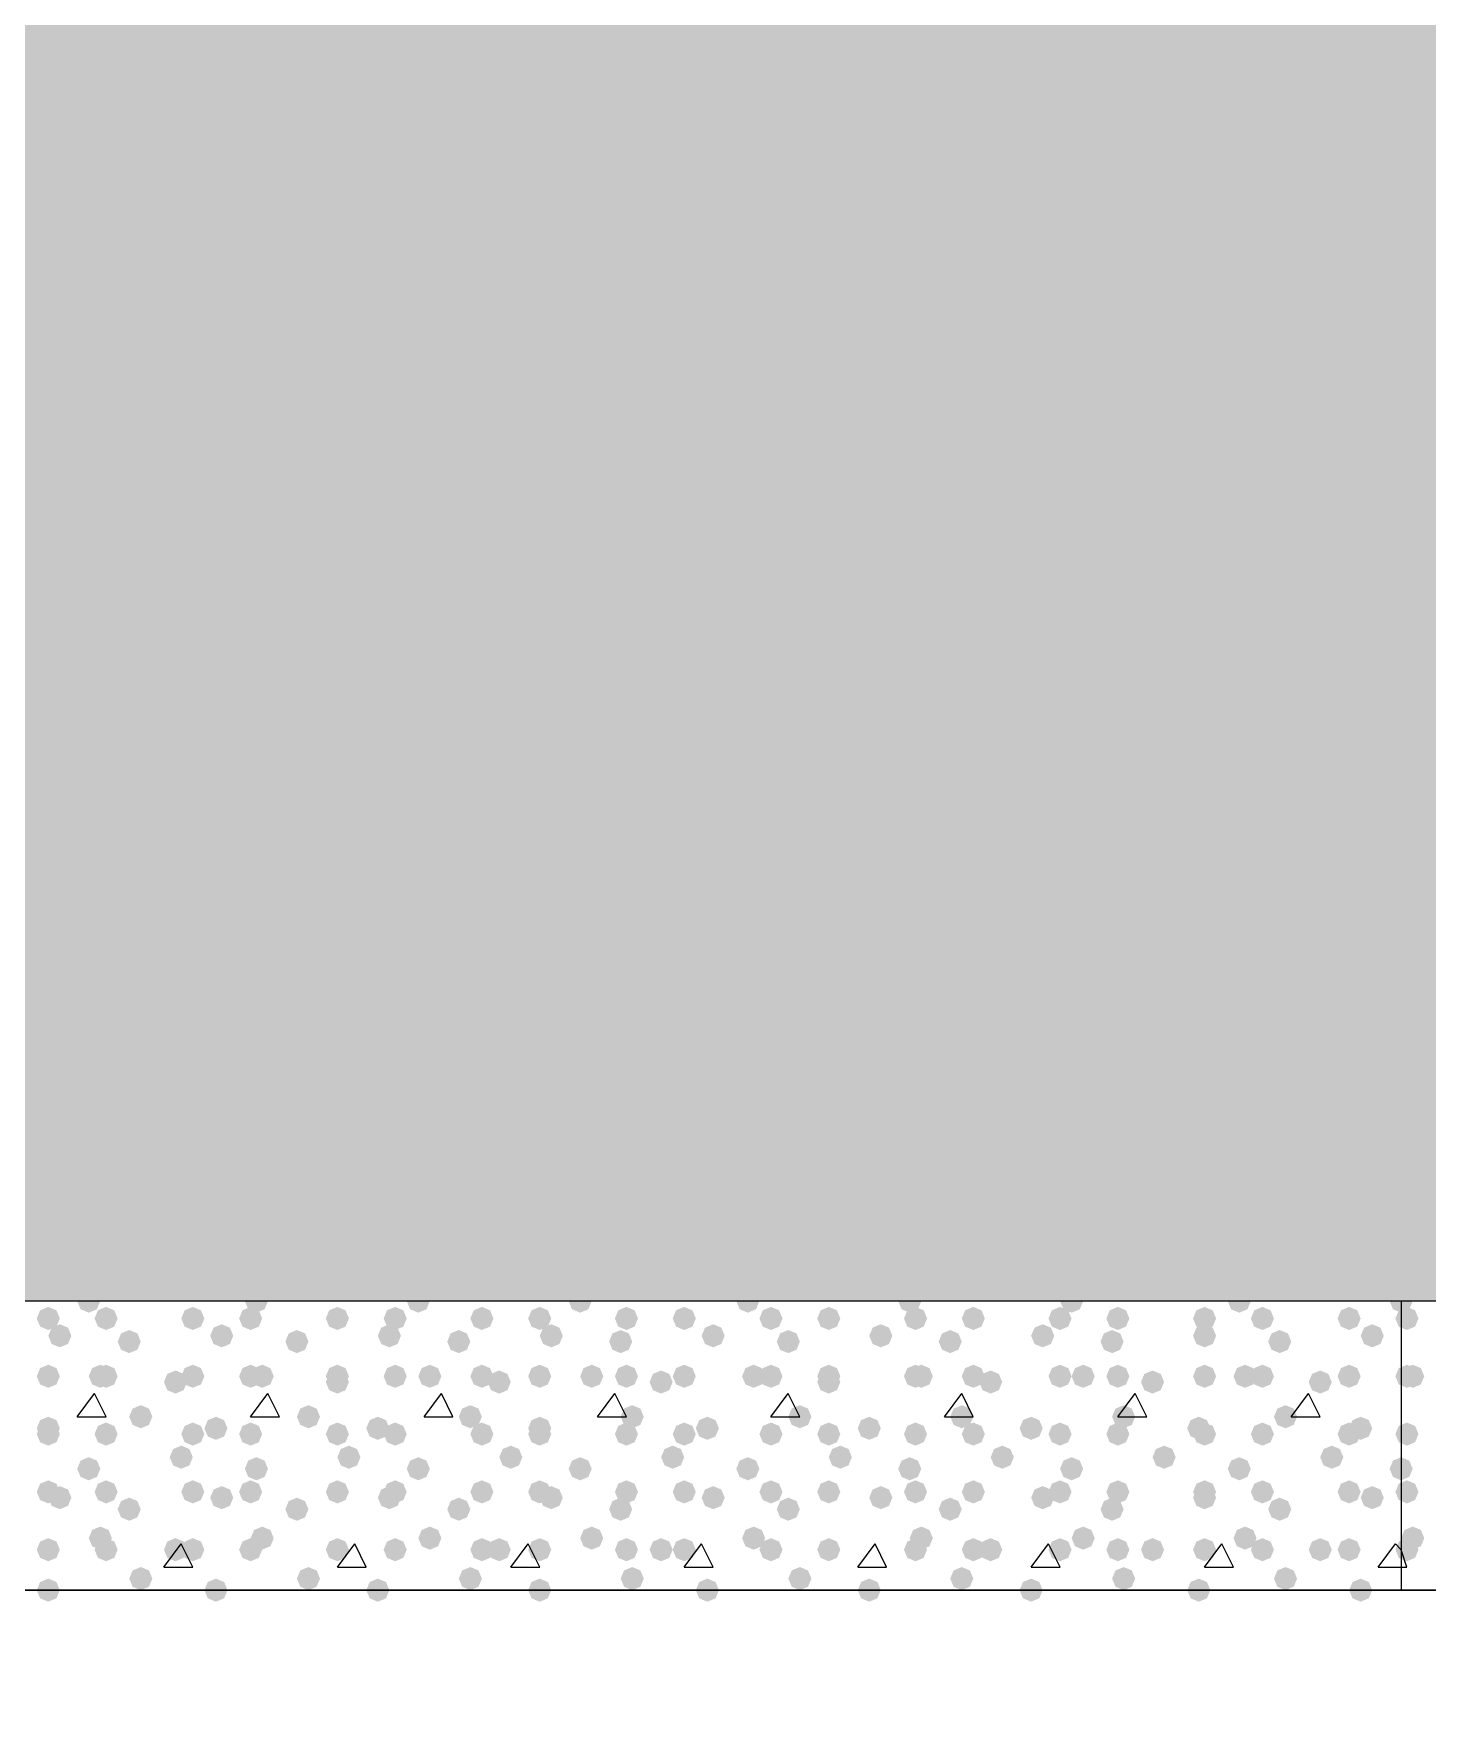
# Model space of a CAD drawing. Header units: millimetres. Extents: x 0 to 420, y 0 to 297.
# Drawn here: x 269.56 to 279.76, y 182.44 to 194.83 of the extents above; entities that cross this region are included whole.
import ezdxf

# ---------------------------------------------------------------- set-up
doc = ezdxf.new("R2010")
doc.units = ezdxf.units.MM
doc.layers.get('0').update_dxf_attribs({"linetype": 'CONTINUOUS'})

msp = doc.modelspace()

# ---------------------------------------------------------------- hatches: boundary and pattern name
at = {"true_color": 0x000008}
h = msp.add_hatch(color=0, dxfattribs=at)
h.paths.add_polyline_path([(379.518333, 204.639333), (218.101333, 204.639333), (379.518333, 185.547)], flags=0)
h.paths.add_polyline_path([(218.101333, 204.639333), (379.518333, 185.547), (218.101333, 185.547)], flags=0)
for points in [[(270.044333, 185.547), (270.019463, 185.487204), (269.959667, 185.462333), (269.899871, 185.487204), (269.875, 185.547), (269.899871, 185.606796), (269.959667, 185.631667), (270.019462, 185.606796)], [(271.272, 185.547), (271.247129, 185.487204), (271.187333, 185.462333), (271.127538, 185.487204), (271.102667, 185.547), (271.127537, 185.606796), (271.187333, 185.631667), (271.247129, 185.606796)], [(272.457333, 185.547), (272.432462, 185.487204), (272.372667, 185.462333), (272.312871, 185.487204), (272.288, 185.547), (272.312871, 185.606796), (272.372667, 185.631667), (272.432462, 185.606796)], [(273.642667, 185.547), (273.617796, 185.487204), (273.558, 185.462333), (273.498204, 185.487204), (273.473333, 185.547), (273.498204, 185.606796), (273.558, 185.631667), (273.617796, 185.606796)], [(274.870333, 185.547), (274.845462, 185.487204), (274.785667, 185.462333), (274.725871, 185.487204), (274.701, 185.547), (274.725871, 185.606796), (274.785667, 185.631667), (274.845462, 185.606796)], [(276.055667, 185.547), (276.030796, 185.487204), (275.971, 185.462333), (275.911204, 185.487204), (275.886333, 185.547), (275.911204, 185.606796), (275.971, 185.631667), (276.030796, 185.606796)], [(277.241, 185.547), (277.216129, 185.487204), (277.156333, 185.462333), (277.096537, 185.487204), (277.071667, 185.547), (277.096537, 185.606796), (277.156333, 185.631667), (277.216129, 185.606796)], [(278.468667, 185.547), (278.443796, 185.487204), (278.384, 185.462333), (278.324204, 185.487204), (278.299333, 185.547), (278.324204, 185.606796), (278.384, 185.631667), (278.443796, 185.606796)], [(269.748, 185.42), (269.723129, 185.360204), (269.663333, 185.335333), (269.603538, 185.360204), (269.578667, 185.42), (269.603537, 185.479796), (269.663333, 185.504667), (269.723129, 185.479796)], [(270.171333, 185.42), (270.146462, 185.360204), (270.086667, 185.335333), (270.026871, 185.360204), (270.002, 185.42), (270.026871, 185.479796), (270.086667, 185.504667), (270.146462, 185.479796)], [(270.806333, 185.42), (270.781462, 185.360204), (270.721667, 185.335333), (270.661871, 185.360204), (270.637, 185.42), (270.661871, 185.479796), (270.721667, 185.504667), (270.781462, 185.479796)], [(271.229667, 185.42), (271.204796, 185.360204), (271.145, 185.335333), (271.085204, 185.360204), (271.060333, 185.42), (271.085204, 185.479796), (271.145, 185.504667), (271.204796, 185.479796)], [(271.864667, 185.42), (271.839796, 185.360204), (271.78, 185.335333), (271.720204, 185.360204), (271.695333, 185.42), (271.720204, 185.479796), (271.78, 185.504667), (271.839796, 185.479796)], [(272.288, 185.42), (272.263129, 185.360204), (272.203333, 185.335333), (272.143537, 185.360204), (272.118667, 185.42), (272.143537, 185.479796), (272.203333, 185.504667), (272.263129, 185.479796)], [(272.923, 185.42), (272.898129, 185.360204), (272.838333, 185.335333), (272.778537, 185.360204), (272.753667, 185.42), (272.778537, 185.479796), (272.838333, 185.504667), (272.898129, 185.479796)], [(273.346333, 185.42), (273.321462, 185.360204), (273.261667, 185.335333), (273.201871, 185.360204), (273.177, 185.42), (273.201871, 185.479796), (273.261667, 185.504667), (273.321462, 185.479796)], [(273.981333, 185.42), (273.956462, 185.360204), (273.896667, 185.335333), (273.836871, 185.360204), (273.812, 185.42), (273.836871, 185.479796), (273.896667, 185.504667), (273.956462, 185.479796)], [(274.404667, 185.42), (274.379796, 185.360204), (274.32, 185.335333), (274.260204, 185.360204), (274.235333, 185.42), (274.260204, 185.479796), (274.32, 185.504667), (274.379796, 185.479796)], [(275.039667, 185.42), (275.014796, 185.360204), (274.955, 185.335333), (274.895204, 185.360204), (274.870333, 185.42), (274.895204, 185.479796), (274.955, 185.504667), (275.014796, 185.479796)], [(275.463, 185.42), (275.438129, 185.360204), (275.378333, 185.335333), (275.318537, 185.360204), (275.293667, 185.42), (275.318537, 185.479796), (275.378333, 185.504667), (275.438129, 185.479796)], [(276.098, 185.42), (276.073129, 185.360204), (276.013333, 185.335333), (275.953538, 185.360204), (275.928667, 185.42), (275.953537, 185.479796), (276.013333, 185.504667), (276.073129, 185.479796)], [(276.521333, 185.42), (276.496463, 185.360204), (276.436667, 185.335333), (276.376871, 185.360204), (276.352, 185.42), (276.376871, 185.479796), (276.436667, 185.504667), (276.496462, 185.479796)], [(277.156333, 185.42), (277.131463, 185.360204), (277.071667, 185.335333), (277.011871, 185.360204), (276.987, 185.42), (277.011871, 185.479796), (277.071667, 185.504667), (277.131462, 185.479796)], [(277.579667, 185.42), (277.554796, 185.360204), (277.495, 185.335333), (277.435204, 185.360204), (277.410333, 185.42), (277.435204, 185.479796), (277.495, 185.504667), (277.554796, 185.479796)], [(278.214667, 185.42), (278.189796, 185.360204), (278.13, 185.335333), (278.070204, 185.360204), (278.045333, 185.42), (278.070204, 185.479796), (278.13, 185.504667), (278.189796, 185.479796)], [(278.638, 185.42), (278.613129, 185.360204), (278.553333, 185.335333), (278.493538, 185.360204), (278.468667, 185.42), (278.493537, 185.479796), (278.553333, 185.504667), (278.613129, 185.479796)], [(279.273, 185.42), (279.248129, 185.360204), (279.188333, 185.335333), (279.128537, 185.360204), (279.103667, 185.42), (279.128537, 185.479796), (279.188333, 185.504667), (279.248129, 185.479796)], [(269.832667, 185.293), (269.807796, 185.233204), (269.748, 185.208333), (269.688204, 185.233204), (269.663333, 185.293), (269.688204, 185.352796), (269.748, 185.377667), (269.807796, 185.352796)], [(270.340667, 185.250667), (270.315796, 185.190871), (270.256, 185.166), (270.196204, 185.190871), (270.171333, 185.250667), (270.196204, 185.310462), (270.256, 185.335333), (270.315796, 185.310463)], [(271.018, 185.293), (270.993129, 185.233204), (270.933333, 185.208333), (270.873538, 185.233204), (270.848667, 185.293), (270.873537, 185.352796), (270.933333, 185.377667), (270.993129, 185.352796)], [(271.568333, 185.250667), (271.543463, 185.190871), (271.483667, 185.166), (271.423871, 185.190871), (271.399, 185.250667), (271.423871, 185.310462), (271.483667, 185.335333), (271.543462, 185.310463)], [(272.245667, 185.293), (272.220796, 185.233204), (272.161, 185.208333), (272.101204, 185.233204), (272.076333, 185.293), (272.101204, 185.352796), (272.161, 185.377667), (272.220796, 185.352796)], [(272.753667, 185.250667), (272.728796, 185.190871), (272.669, 185.166), (272.609204, 185.190871), (272.584333, 185.250667), (272.609204, 185.310462), (272.669, 185.335333), (272.728796, 185.310463)], [(273.431, 185.293), (273.406129, 185.233204), (273.346333, 185.208333), (273.286538, 185.233204), (273.261667, 185.293), (273.286537, 185.352796), (273.346333, 185.377667), (273.406129, 185.352796)], [(273.939, 185.250667), (273.914129, 185.190871), (273.854333, 185.166), (273.794538, 185.190871), (273.769667, 185.250667), (273.794537, 185.310462), (273.854333, 185.335333), (273.914129, 185.310463)], [(274.616333, 185.293), (274.591462, 185.233204), (274.531667, 185.208333), (274.471871, 185.233204), (274.447, 185.293), (274.471871, 185.352796), (274.531667, 185.377667), (274.591462, 185.352796)], [(275.166667, 185.250667), (275.141796, 185.190871), (275.082, 185.166), (275.022204, 185.190871), (274.997333, 185.250667), (275.022204, 185.310462), (275.082, 185.335333), (275.141796, 185.310463)], [(275.844, 185.293), (275.819129, 185.233204), (275.759333, 185.208333), (275.699538, 185.233204), (275.674667, 185.293), (275.699537, 185.352796), (275.759333, 185.377667), (275.819129, 185.352796)], [(276.352, 185.250667), (276.327129, 185.190871), (276.267333, 185.166), (276.207538, 185.190871), (276.182667, 185.250667), (276.207537, 185.310462), (276.267333, 185.335333), (276.327129, 185.310463)], [(277.029333, 185.293), (277.004462, 185.233204), (276.944667, 185.208333), (276.884871, 185.233204), (276.86, 185.293), (276.884871, 185.352796), (276.944667, 185.377667), (277.004462, 185.352796)], [(277.537333, 185.250667), (277.512462, 185.190871), (277.452667, 185.166), (277.392871, 185.190871), (277.368, 185.250667), (277.392871, 185.310462), (277.452667, 185.335333), (277.512462, 185.310463)], [(278.214667, 185.293), (278.189796, 185.233204), (278.13, 185.208333), (278.070204, 185.233204), (278.045333, 185.293), (278.070204, 185.352796), (278.13, 185.377667), (278.189796, 185.352796)], [(278.765, 185.250667), (278.740129, 185.190871), (278.680333, 185.166), (278.620538, 185.190871), (278.595667, 185.250667), (278.620537, 185.310462), (278.680333, 185.335333), (278.740129, 185.310463)], [(279.442333, 185.293), (279.417462, 185.233204), (279.357667, 185.208333), (279.297871, 185.233204), (279.273, 185.293), (279.297871, 185.352796), (279.357667, 185.377667), (279.417462, 185.352796)], [(269.748, 184.996667), (269.723129, 184.936871), (269.663333, 184.912), (269.603538, 184.936871), (269.578667, 184.996667), (269.603537, 185.056462), (269.663333, 185.081333), (269.723129, 185.056463)], [(270.129, 184.996667), (270.104129, 184.936871), (270.044333, 184.912), (269.984537, 184.936871), (269.959667, 184.996667), (269.984537, 185.056462), (270.044333, 185.081333), (270.104129, 185.056463)], [(270.171333, 184.996667), (270.146462, 184.936871), (270.086667, 184.912), (270.026871, 184.936871), (270.002, 184.996667), (270.026871, 185.056462), (270.086667, 185.081333), (270.146462, 185.056463)], [(270.806333, 184.996667), (270.781462, 184.936871), (270.721667, 184.912), (270.661871, 184.936871), (270.637, 184.996667), (270.661871, 185.056462), (270.721667, 185.081333), (270.781462, 185.056463)], [(271.229667, 184.996667), (271.204796, 184.936871), (271.145, 184.912), (271.085204, 184.936871), (271.060333, 184.996667), (271.085204, 185.056462), (271.145, 185.081333), (271.204796, 185.056463)], [(271.314333, 184.996667), (271.289463, 184.936871), (271.229667, 184.912), (271.169871, 184.936871), (271.145, 184.996667), (271.169871, 185.056462), (271.229667, 185.081333), (271.289462, 185.056463)], [(271.864667, 184.996667), (271.839796, 184.936871), (271.78, 184.912), (271.720204, 184.936871), (271.695333, 184.996667), (271.720204, 185.056462), (271.78, 185.081333), (271.839796, 185.056463)], [(272.288, 184.996667), (272.263129, 184.936871), (272.203333, 184.912), (272.143537, 184.936871), (272.118667, 184.996667), (272.143537, 185.056462), (272.203333, 185.081333), (272.263129, 185.056463)], [(272.542, 184.996667), (272.517129, 184.936871), (272.457333, 184.912), (272.397538, 184.936871), (272.372667, 184.996667), (272.397537, 185.056462), (272.457333, 185.081333), (272.517129, 185.056463)], [(272.923, 184.996667), (272.898129, 184.936871), (272.838333, 184.912), (272.778537, 184.936871), (272.753667, 184.996667), (272.778537, 185.056462), (272.838333, 185.081333), (272.898129, 185.056463)], [(273.346333, 184.996667), (273.321462, 184.936871), (273.261667, 184.912), (273.201871, 184.936871), (273.177, 184.996667), (273.201871, 185.056462), (273.261667, 185.081333), (273.321462, 185.056463)], [(273.727333, 184.996667), (273.702463, 184.936871), (273.642667, 184.912), (273.582871, 184.936871), (273.558, 184.996667), (273.582871, 185.056462), (273.642667, 185.081333), (273.702462, 185.056463)], [(273.981333, 184.996667), (273.956462, 184.936871), (273.896667, 184.912), (273.836871, 184.936871), (273.812, 184.996667), (273.836871, 185.056462), (273.896667, 185.081333), (273.956462, 185.056463)], [(274.404667, 184.996667), (274.379796, 184.936871), (274.32, 184.912), (274.260204, 184.936871), (274.235333, 184.996667), (274.260204, 185.056462), (274.32, 185.081333), (274.379796, 185.056463)], [(274.912667, 184.996667), (274.887796, 184.936871), (274.828, 184.912), (274.768204, 184.936871), (274.743333, 184.996667), (274.768204, 185.056462), (274.828, 185.081333), (274.887796, 185.056463)], [(275.039667, 184.996667), (275.014796, 184.936871), (274.955, 184.912), (274.895204, 184.936871), (274.870333, 184.996667), (274.895204, 185.056462), (274.955, 185.081333), (275.014796, 185.056463)], [(275.463, 184.996667), (275.438129, 184.936871), (275.378333, 184.912), (275.318537, 184.936871), (275.293667, 184.996667), (275.318537, 185.056462), (275.378333, 185.081333), (275.438129, 185.056463)], [(276.098, 184.996667), (276.073129, 184.936871), (276.013333, 184.912), (275.953538, 184.936871), (275.928667, 184.996667), (275.953537, 185.056462), (276.013333, 185.081333), (276.073129, 185.056463)], [(276.140333, 184.996667), (276.115463, 184.936871), (276.055667, 184.912), (275.995871, 184.936871), (275.971, 184.996667), (275.995871, 185.056462), (276.055667, 185.081333), (276.115462, 185.056463)], [(276.521333, 184.996667), (276.496463, 184.936871), (276.436667, 184.912), (276.376871, 184.936871), (276.352, 184.996667), (276.376871, 185.056462), (276.436667, 185.081333), (276.496462, 185.056463)], [(277.156333, 184.996667), (277.131463, 184.936871), (277.071667, 184.912), (277.011871, 184.936871), (276.987, 184.996667), (277.011871, 185.056462), (277.071667, 185.081333), (277.131462, 185.056463)], [(277.325667, 184.996667), (277.300796, 184.936871), (277.241, 184.912), (277.181204, 184.936871), (277.156333, 184.996667), (277.181204, 185.056462), (277.241, 185.081333), (277.300796, 185.056463)], [(277.579667, 184.996667), (277.554796, 184.936871), (277.495, 184.912), (277.435204, 184.936871), (277.410333, 184.996667), (277.435204, 185.056462), (277.495, 185.081333), (277.554796, 185.056463)], [(278.214667, 184.996667), (278.189796, 184.936871), (278.13, 184.912), (278.070204, 184.936871), (278.045333, 184.996667), (278.070204, 185.056462), (278.13, 185.081333), (278.189796, 185.056463)], [(278.511, 184.996667), (278.486129, 184.936871), (278.426333, 184.912), (278.366537, 184.936871), (278.341667, 184.996667), (278.366537, 185.056462), (278.426333, 185.081333), (278.486129, 185.056463)], [(278.638, 184.996667), (278.613129, 184.936871), (278.553333, 184.912), (278.493538, 184.936871), (278.468667, 184.996667), (278.493537, 185.056462), (278.553333, 185.081333), (278.613129, 185.056463)], [(279.273, 184.996667), (279.248129, 184.936871), (279.188333, 184.912), (279.128537, 184.936871), (279.103667, 184.996667), (279.128537, 185.056462), (279.188333, 185.081333), (279.248129, 185.056463)], [(270.679333, 184.954333), (270.654463, 184.894537), (270.594667, 184.869667), (270.534871, 184.894537), (270.51, 184.954333), (270.534871, 185.014129), (270.594667, 185.039), (270.654462, 185.014129)], [(271.864667, 184.954333), (271.839796, 184.894537), (271.78, 184.869667), (271.720204, 184.894537), (271.695333, 184.954333), (271.720204, 185.014129), (271.78, 185.039), (271.839796, 185.014129)], [(273.05, 184.954333), (273.025129, 184.894537), (272.965333, 184.869667), (272.905538, 184.894537), (272.880667, 184.954333), (272.905537, 185.014129), (272.965333, 185.039), (273.025129, 185.014129)], [(274.235333, 184.954333), (274.210462, 184.894537), (274.150667, 184.869667), (274.090871, 184.894537), (274.066, 184.954333), (274.090871, 185.014129), (274.150667, 185.039), (274.210462, 185.014129)], [(275.463, 184.954333), (275.438129, 184.894537), (275.378333, 184.869667), (275.318537, 184.894537), (275.293667, 184.954333), (275.318537, 185.014129), (275.378333, 185.039), (275.438129, 185.014129)], [(276.648333, 184.954333), (276.623462, 184.894537), (276.563667, 184.869667), (276.503871, 184.894537), (276.479, 184.954333), (276.503871, 185.014129), (276.563667, 185.039), (276.623462, 185.014129)], [(277.833667, 184.954333), (277.808796, 184.894537), (277.749, 184.869667), (277.689204, 184.894537), (277.664333, 184.954333), (277.689204, 185.014129), (277.749, 185.039), (277.808796, 185.014129)], [(279.061333, 184.954333), (279.036462, 184.894537), (278.976667, 184.869667), (278.916871, 184.894537), (278.892, 184.954333), (278.916871, 185.014129), (278.976667, 185.039), (279.036462, 185.014129)], [(269.748, 184.615667), (269.723129, 184.555871), (269.663333, 184.531), (269.603538, 184.555871), (269.578667, 184.615667), (269.603537, 184.675462), (269.663333, 184.700333), (269.723129, 184.675463)], [(270.425333, 184.700333), (270.400463, 184.640537), (270.340667, 184.615667), (270.280871, 184.640537), (270.256, 184.700333), (270.280871, 184.760129), (270.340667, 184.785), (270.400462, 184.760129)], [(270.975667, 184.615667), (270.950796, 184.555871), (270.891, 184.531), (270.831204, 184.555871), (270.806333, 184.615667), (270.831204, 184.675462), (270.891, 184.700333), (270.950796, 184.675463)], [(271.653, 184.700333), (271.628129, 184.640537), (271.568333, 184.615667), (271.508537, 184.640537), (271.483667, 184.700333), (271.508537, 184.760129), (271.568333, 184.785), (271.628129, 184.760129)], [(272.161, 184.615667), (272.136129, 184.555871), (272.076333, 184.531), (272.016538, 184.555871), (271.991667, 184.615667), (272.016537, 184.675462), (272.076333, 184.700333), (272.136129, 184.675463)], [(272.838333, 184.700333), (272.813463, 184.640537), (272.753667, 184.615667), (272.693871, 184.640537), (272.669, 184.700333), (272.693871, 184.760129), (272.753667, 184.785), (272.813462, 184.760129)], [(273.346333, 184.615667), (273.321462, 184.555871), (273.261667, 184.531), (273.201871, 184.555871), (273.177, 184.615667), (273.201871, 184.675462), (273.261667, 184.700333), (273.321462, 184.675463)], [(274.023667, 184.700333), (273.998796, 184.640537), (273.939, 184.615667), (273.879204, 184.640537), (273.854333, 184.700333), (273.879204, 184.760129), (273.939, 184.785), (273.998796, 184.760129)], [(274.574, 184.615667), (274.549129, 184.555871), (274.489333, 184.531), (274.429538, 184.555871), (274.404667, 184.615667), (274.429537, 184.675462), (274.489333, 184.700333), (274.549129, 184.675463)], [(275.251333, 184.700333), (275.226462, 184.640537), (275.166667, 184.615667), (275.106871, 184.640537), (275.082, 184.700333), (275.106871, 184.760129), (275.166667, 184.785), (275.226462, 184.760129)], [(275.759333, 184.615667), (275.734462, 184.555871), (275.674667, 184.531), (275.614871, 184.555871), (275.59, 184.615667), (275.614871, 184.675462), (275.674667, 184.700333), (275.734462, 184.675463)], [(276.436667, 184.700333), (276.411796, 184.640537), (276.352, 184.615667), (276.292204, 184.640537), (276.267333, 184.700333), (276.292204, 184.760129), (276.352, 184.785), (276.411796, 184.760129)], [(276.944667, 184.615667), (276.919796, 184.555871), (276.86, 184.531), (276.800204, 184.555871), (276.775333, 184.615667), (276.800204, 184.675462), (276.86, 184.700333), (276.919796, 184.675463)], [(277.622, 184.700333), (277.597129, 184.640537), (277.537333, 184.615667), (277.477538, 184.640537), (277.452667, 184.700333), (277.477537, 184.760129), (277.537333, 184.785), (277.597129, 184.760129)], [(278.172333, 184.615667), (278.147462, 184.555871), (278.087667, 184.531), (278.027871, 184.555871), (278.003, 184.615667), (278.027871, 184.675462), (278.087667, 184.700333), (278.147462, 184.675463)], [(278.807333, 184.700333), (278.782462, 184.640537), (278.722667, 184.615667), (278.662871, 184.640537), (278.638, 184.700333), (278.662871, 184.760129), (278.722667, 184.785), (278.782462, 184.760129)], [(279.357667, 184.615667), (279.332796, 184.555871), (279.273, 184.531), (279.213204, 184.555871), (279.188333, 184.615667), (279.213204, 184.675462), (279.273, 184.700333), (279.332796, 184.675463)], [(269.748, 184.573333), (269.723129, 184.513537), (269.663333, 184.488667), (269.603538, 184.513537), (269.578667, 184.573333), (269.603537, 184.633129), (269.663333, 184.658), (269.723129, 184.633129)], [(270.171333, 184.573333), (270.146462, 184.513537), (270.086667, 184.488667), (270.026871, 184.513537), (270.002, 184.573333), (270.026871, 184.633129), (270.086667, 184.658), (270.146462, 184.633129)], [(270.806333, 184.573333), (270.781462, 184.513537), (270.721667, 184.488667), (270.661871, 184.513537), (270.637, 184.573333), (270.661871, 184.633129), (270.721667, 184.658), (270.781462, 184.633129)], [(271.229667, 184.573333), (271.204796, 184.513537), (271.145, 184.488667), (271.085204, 184.513537), (271.060333, 184.573333), (271.085204, 184.633129), (271.145, 184.658), (271.204796, 184.633129)], [(271.864667, 184.573333), (271.839796, 184.513537), (271.78, 184.488667), (271.720204, 184.513537), (271.695333, 184.573333), (271.720204, 184.633129), (271.78, 184.658), (271.839796, 184.633129)], [(272.288, 184.573333), (272.263129, 184.513537), (272.203333, 184.488667), (272.143537, 184.513537), (272.118667, 184.573333), (272.143537, 184.633129), (272.203333, 184.658), (272.263129, 184.633129)], [(272.923, 184.573333), (272.898129, 184.513537), (272.838333, 184.488667), (272.778537, 184.513537), (272.753667, 184.573333), (272.778537, 184.633129), (272.838333, 184.658), (272.898129, 184.633129)], [(273.346333, 184.573333), (273.321462, 184.513537), (273.261667, 184.488667), (273.201871, 184.513537), (273.177, 184.573333), (273.201871, 184.633129), (273.261667, 184.658), (273.321462, 184.633129)], [(273.981333, 184.573333), (273.956462, 184.513537), (273.896667, 184.488667), (273.836871, 184.513537), (273.812, 184.573333), (273.836871, 184.633129), (273.896667, 184.658), (273.956462, 184.633129)], [(274.404667, 184.573333), (274.379796, 184.513537), (274.32, 184.488667), (274.260204, 184.513537), (274.235333, 184.573333), (274.260204, 184.633129), (274.32, 184.658), (274.379796, 184.633129)], [(275.039667, 184.573333), (275.014796, 184.513537), (274.955, 184.488667), (274.895204, 184.513537), (274.870333, 184.573333), (274.895204, 184.633129), (274.955, 184.658), (275.014796, 184.633129)], [(275.463, 184.573333), (275.438129, 184.513537), (275.378333, 184.488667), (275.318537, 184.513537), (275.293667, 184.573333), (275.318537, 184.633129), (275.378333, 184.658), (275.438129, 184.633129)], [(276.098, 184.573333), (276.073129, 184.513537), (276.013333, 184.488667), (275.953538, 184.513537), (275.928667, 184.573333), (275.953537, 184.633129), (276.013333, 184.658), (276.073129, 184.633129)], [(276.521333, 184.573333), (276.496463, 184.513537), (276.436667, 184.488667), (276.376871, 184.513537), (276.352, 184.573333), (276.376871, 184.633129), (276.436667, 184.658), (276.496462, 184.633129)], [(277.156333, 184.573333), (277.131463, 184.513537), (277.071667, 184.488667), (277.011871, 184.513537), (276.987, 184.573333), (277.011871, 184.633129), (277.071667, 184.658), (277.131462, 184.633129)], [(277.579667, 184.573333), (277.554796, 184.513537), (277.495, 184.488667), (277.435204, 184.513537), (277.410333, 184.573333), (277.435204, 184.633129), (277.495, 184.658), (277.554796, 184.633129)], [(278.214667, 184.573333), (278.189796, 184.513537), (278.13, 184.488667), (278.070204, 184.513537), (278.045333, 184.573333), (278.070204, 184.633129), (278.13, 184.658), (278.189796, 184.633129)], [(278.638, 184.573333), (278.613129, 184.513537), (278.553333, 184.488667), (278.493538, 184.513537), (278.468667, 184.573333), (278.493537, 184.633129), (278.553333, 184.658), (278.613129, 184.633129)], [(279.273, 184.573333), (279.248129, 184.513537), (279.188333, 184.488667), (279.128537, 184.513537), (279.103667, 184.573333), (279.128537, 184.633129), (279.188333, 184.658), (279.248129, 184.633129)], [(270.721667, 184.404), (270.696796, 184.344204), (270.637, 184.319333), (270.577204, 184.344204), (270.552333, 184.404), (270.577204, 184.463796), (270.637, 184.488667), (270.696796, 184.463796)], [(271.949333, 184.404), (271.924463, 184.344204), (271.864667, 184.319333), (271.804871, 184.344204), (271.78, 184.404), (271.804871, 184.463796), (271.864667, 184.488667), (271.924462, 184.463796)], [(273.134667, 184.404), (273.109796, 184.344204), (273.05, 184.319333), (272.990204, 184.344204), (272.965333, 184.404), (272.990204, 184.463796), (273.05, 184.488667), (273.109796, 184.463796)], [(274.32, 184.404), (274.295129, 184.344204), (274.235333, 184.319333), (274.175538, 184.344204), (274.150667, 184.404), (274.175537, 184.463796), (274.235333, 184.488667), (274.295129, 184.463796)], [(275.547667, 184.404), (275.522796, 184.344204), (275.463, 184.319333), (275.403204, 184.344204), (275.378333, 184.404), (275.403204, 184.463796), (275.463, 184.488667), (275.522796, 184.463796)], [(276.733, 184.404), (276.708129, 184.344204), (276.648333, 184.319333), (276.588538, 184.344204), (276.563667, 184.404), (276.588537, 184.463796), (276.648333, 184.488667), (276.708129, 184.463796)], [(277.918333, 184.404), (277.893462, 184.344204), (277.833667, 184.319333), (277.773871, 184.344204), (277.749, 184.404), (277.773871, 184.463796), (277.833667, 184.488667), (277.893462, 184.463796)], [(279.146, 184.404), (279.121129, 184.344204), (279.061333, 184.319333), (279.001537, 184.344204), (278.976667, 184.404), (279.001537, 184.463796), (279.061333, 184.488667), (279.121129, 184.463796)], [(270.044333, 184.319333), (270.019463, 184.259537), (269.959667, 184.234667), (269.899871, 184.259537), (269.875, 184.319333), (269.899871, 184.379129), (269.959667, 184.404), (270.019462, 184.379129)], [(271.272, 184.319333), (271.247129, 184.259537), (271.187333, 184.234667), (271.127538, 184.259537), (271.102667, 184.319333), (271.127537, 184.379129), (271.187333, 184.404), (271.247129, 184.379129)], [(272.457333, 184.319333), (272.432462, 184.259537), (272.372667, 184.234667), (272.312871, 184.259537), (272.288, 184.319333), (272.312871, 184.379129), (272.372667, 184.404), (272.432462, 184.379129)], [(273.642667, 184.319333), (273.617796, 184.259537), (273.558, 184.234667), (273.498204, 184.259537), (273.473333, 184.319333), (273.498204, 184.379129), (273.558, 184.404), (273.617796, 184.379129)], [(274.870333, 184.319333), (274.845462, 184.259537), (274.785667, 184.234667), (274.725871, 184.259537), (274.701, 184.319333), (274.725871, 184.379129), (274.785667, 184.404), (274.845462, 184.379129)], [(276.055667, 184.319333), (276.030796, 184.259537), (275.971, 184.234667), (275.911204, 184.259537), (275.886333, 184.319333), (275.911204, 184.379129), (275.971, 184.404), (276.030796, 184.379129)], [(277.241, 184.319333), (277.216129, 184.259537), (277.156333, 184.234667), (277.096537, 184.259537), (277.071667, 184.319333), (277.096537, 184.379129), (277.156333, 184.404), (277.216129, 184.379129)], [(278.468667, 184.319333), (278.443796, 184.259537), (278.384, 184.234667), (278.324204, 184.259537), (278.299333, 184.319333), (278.324204, 184.379129), (278.384, 184.404), (278.443796, 184.379129)], [(269.748, 184.15), (269.723129, 184.090204), (269.663333, 184.065333), (269.603538, 184.090204), (269.578667, 184.15), (269.603537, 184.209796), (269.663333, 184.234667), (269.723129, 184.209796)], [(269.832667, 184.107667), (269.807796, 184.047871), (269.748, 184.023), (269.688204, 184.047871), (269.663333, 184.107667), (269.688204, 184.167462), (269.748, 184.192333), (269.807796, 184.167463)], [(270.171333, 184.15), (270.146462, 184.090204), (270.086667, 184.065333), (270.026871, 184.090204), (270.002, 184.15), (270.026871, 184.209796), (270.086667, 184.234667), (270.146462, 184.209796)], [(270.806333, 184.15), (270.781462, 184.090204), (270.721667, 184.065333), (270.661871, 184.090204), (270.637, 184.15), (270.661871, 184.209796), (270.721667, 184.234667), (270.781462, 184.209796)], [(271.018, 184.107667), (270.993129, 184.047871), (270.933333, 184.023), (270.873538, 184.047871), (270.848667, 184.107667), (270.873537, 184.167462), (270.933333, 184.192333), (270.993129, 184.167463)], [(271.229667, 184.15), (271.204796, 184.090204), (271.145, 184.065333), (271.085204, 184.090204), (271.060333, 184.15), (271.085204, 184.209796), (271.145, 184.234667), (271.204796, 184.209796)], [(271.864667, 184.15), (271.839796, 184.090204), (271.78, 184.065333), (271.720204, 184.090204), (271.695333, 184.15), (271.720204, 184.209796), (271.78, 184.234667), (271.839796, 184.209796)], [(272.245667, 184.107667), (272.220796, 184.047871), (272.161, 184.023), (272.101204, 184.047871), (272.076333, 184.107667), (272.101204, 184.167462), (272.161, 184.192333), (272.220796, 184.167463)], [(272.288, 184.15), (272.263129, 184.090204), (272.203333, 184.065333), (272.143537, 184.090204), (272.118667, 184.15), (272.143537, 184.209796), (272.203333, 184.234667), (272.263129, 184.209796)], [(272.923, 184.15), (272.898129, 184.090204), (272.838333, 184.065333), (272.778537, 184.090204), (272.753667, 184.15), (272.778537, 184.209796), (272.838333, 184.234667), (272.898129, 184.209796)], [(273.346333, 184.15), (273.321462, 184.090204), (273.261667, 184.065333), (273.201871, 184.090204), (273.177, 184.15), (273.201871, 184.209796), (273.261667, 184.234667), (273.321462, 184.209796)], [(273.431, 184.107667), (273.406129, 184.047871), (273.346333, 184.023), (273.286538, 184.047871), (273.261667, 184.107667), (273.286537, 184.167462), (273.346333, 184.192333), (273.406129, 184.167463)], [(273.981333, 184.15), (273.956462, 184.090204), (273.896667, 184.065333), (273.836871, 184.090204), (273.812, 184.15), (273.836871, 184.209796), (273.896667, 184.234667), (273.956462, 184.209796)], [(274.404667, 184.15), (274.379796, 184.090204), (274.32, 184.065333), (274.260204, 184.090204), (274.235333, 184.15), (274.260204, 184.209796), (274.32, 184.234667), (274.379796, 184.209796)], [(274.616333, 184.107667), (274.591462, 184.047871), (274.531667, 184.023), (274.471871, 184.047871), (274.447, 184.107667), (274.471871, 184.167462), (274.531667, 184.192333), (274.591462, 184.167463)], [(275.039667, 184.15), (275.014796, 184.090204), (274.955, 184.065333), (274.895204, 184.090204), (274.870333, 184.15), (274.895204, 184.209796), (274.955, 184.234667), (275.014796, 184.209796)], [(275.463, 184.15), (275.438129, 184.090204), (275.378333, 184.065333), (275.318537, 184.090204), (275.293667, 184.15), (275.318537, 184.209796), (275.378333, 184.234667), (275.438129, 184.209796)], [(275.844, 184.107667), (275.819129, 184.047871), (275.759333, 184.023), (275.699538, 184.047871), (275.674667, 184.107667), (275.699537, 184.167462), (275.759333, 184.192333), (275.819129, 184.167463)], [(276.098, 184.15), (276.073129, 184.090204), (276.013333, 184.065333), (275.953538, 184.090204), (275.928667, 184.15), (275.953537, 184.209796), (276.013333, 184.234667), (276.073129, 184.209796)], [(276.521333, 184.15), (276.496463, 184.090204), (276.436667, 184.065333), (276.376871, 184.090204), (276.352, 184.15), (276.376871, 184.209796), (276.436667, 184.234667), (276.496462, 184.209796)], [(277.029333, 184.107667), (277.004462, 184.047871), (276.944667, 184.023), (276.884871, 184.047871), (276.86, 184.107667), (276.884871, 184.167462), (276.944667, 184.192333), (277.004462, 184.167463)], [(277.156333, 184.15), (277.131463, 184.090204), (277.071667, 184.065333), (277.011871, 184.090204), (276.987, 184.15), (277.011871, 184.209796), (277.071667, 184.234667), (277.131462, 184.209796)], [(277.579667, 184.15), (277.554796, 184.090204), (277.495, 184.065333), (277.435204, 184.090204), (277.410333, 184.15), (277.435204, 184.209796), (277.495, 184.234667), (277.554796, 184.209796)], [(278.214667, 184.15), (278.189796, 184.090204), (278.13, 184.065333), (278.070204, 184.090204), (278.045333, 184.15), (278.070204, 184.209796), (278.13, 184.234667), (278.189796, 184.209796)], [(278.214667, 184.107667), (278.189796, 184.047871), (278.13, 184.023), (278.070204, 184.047871), (278.045333, 184.107667), (278.070204, 184.167462), (278.13, 184.192333), (278.189796, 184.167463)], [(278.638, 184.15), (278.613129, 184.090204), (278.553333, 184.065333), (278.493538, 184.090204), (278.468667, 184.15), (278.493537, 184.209796), (278.553333, 184.234667), (278.613129, 184.209796)], [(279.273, 184.15), (279.248129, 184.090204), (279.188333, 184.065333), (279.128537, 184.090204), (279.103667, 184.15), (279.128537, 184.209796), (279.188333, 184.234667), (279.248129, 184.209796)], [(279.442333, 184.107667), (279.417462, 184.047871), (279.357667, 184.023), (279.297871, 184.047871), (279.273, 184.107667), (279.297871, 184.167462), (279.357667, 184.192333), (279.417462, 184.167463)], [(270.340667, 184.023), (270.315796, 183.963204), (270.256, 183.938333), (270.196204, 183.963204), (270.171333, 184.023), (270.196204, 184.082796), (270.256, 184.107667), (270.315796, 184.082796)], [(271.568333, 184.023), (271.543463, 183.963204), (271.483667, 183.938333), (271.423871, 183.963204), (271.399, 184.023), (271.423871, 184.082796), (271.483667, 184.107667), (271.543462, 184.082796)], [(272.753667, 184.023), (272.728796, 183.963204), (272.669, 183.938333), (272.609204, 183.963204), (272.584333, 184.023), (272.609204, 184.082796), (272.669, 184.107667), (272.728796, 184.082796)], [(273.939, 184.023), (273.914129, 183.963204), (273.854333, 183.938333), (273.794538, 183.963204), (273.769667, 184.023), (273.794537, 184.082796), (273.854333, 184.107667), (273.914129, 184.082796)], [(275.166667, 184.023), (275.141796, 183.963204), (275.082, 183.938333), (275.022204, 183.963204), (274.997333, 184.023), (275.022204, 184.082796), (275.082, 184.107667), (275.141796, 184.082796)], [(276.352, 184.023), (276.327129, 183.963204), (276.267333, 183.938333), (276.207538, 183.963204), (276.182667, 184.023), (276.207537, 184.082796), (276.267333, 184.107667), (276.327129, 184.082796)], [(277.537333, 184.023), (277.512462, 183.963204), (277.452667, 183.938333), (277.392871, 183.963204), (277.368, 184.023), (277.392871, 184.082796), (277.452667, 184.107667), (277.512462, 184.082796)], [(278.765, 184.023), (278.740129, 183.963204), (278.680333, 183.938333), (278.620538, 183.963204), (278.595667, 184.023), (278.620537, 184.082796), (278.680333, 184.107667), (278.740129, 184.082796)], [(269.748, 183.726667), (269.723129, 183.666871), (269.663333, 183.642), (269.603538, 183.666871), (269.578667, 183.726667), (269.603537, 183.786462), (269.663333, 183.811333), (269.723129, 183.786463)], [(270.129, 183.811333), (270.104129, 183.751537), (270.044333, 183.726667), (269.984537, 183.751537), (269.959667, 183.811333), (269.984537, 183.871129), (270.044333, 183.896), (270.104129, 183.871129)], [(270.171333, 183.726667), (270.146462, 183.666871), (270.086667, 183.642), (270.026871, 183.666871), (270.002, 183.726667), (270.026871, 183.786462), (270.086667, 183.811333), (270.146462, 183.786463)], [(270.679333, 183.726667), (270.654463, 183.666871), (270.594667, 183.642), (270.534871, 183.666871), (270.51, 183.726667), (270.534871, 183.786462), (270.594667, 183.811333), (270.654462, 183.786463)], [(270.806333, 183.726667), (270.781462, 183.666871), (270.721667, 183.642), (270.661871, 183.666871), (270.637, 183.726667), (270.661871, 183.786462), (270.721667, 183.811333), (270.781462, 183.786463)], [(271.229667, 183.726667), (271.204796, 183.666871), (271.145, 183.642), (271.085204, 183.666871), (271.060333, 183.726667), (271.085204, 183.786462), (271.145, 183.811333), (271.204796, 183.786463)], [(271.314333, 183.811333), (271.289463, 183.751537), (271.229667, 183.726667), (271.169871, 183.751537), (271.145, 183.811333), (271.169871, 183.871129), (271.229667, 183.896), (271.289462, 183.871129)], [(271.864667, 183.726667), (271.839796, 183.666871), (271.78, 183.642), (271.720204, 183.666871), (271.695333, 183.726667), (271.720204, 183.786462), (271.78, 183.811333), (271.839796, 183.786463)], [(271.864667, 183.726667), (271.839796, 183.666871), (271.78, 183.642), (271.720204, 183.666871), (271.695333, 183.726667), (271.720204, 183.786462), (271.78, 183.811333), (271.839796, 183.786463)], [(272.288, 183.726667), (272.263129, 183.666871), (272.203333, 183.642), (272.143537, 183.666871), (272.118667, 183.726667), (272.143537, 183.786462), (272.203333, 183.811333), (272.263129, 183.786463)], [(272.542, 183.811333), (272.517129, 183.751537), (272.457333, 183.726667), (272.397538, 183.751537), (272.372667, 183.811333), (272.397537, 183.871129), (272.457333, 183.896), (272.517129, 183.871129)], [(272.923, 183.726667), (272.898129, 183.666871), (272.838333, 183.642), (272.778537, 183.666871), (272.753667, 183.726667), (272.778537, 183.786462), (272.838333, 183.811333), (272.898129, 183.786463)], [(273.05, 183.726667), (273.025129, 183.666871), (272.965333, 183.642), (272.905538, 183.666871), (272.880667, 183.726667), (272.905537, 183.786462), (272.965333, 183.811333), (273.025129, 183.786463)], [(273.346333, 183.726667), (273.321462, 183.666871), (273.261667, 183.642), (273.201871, 183.666871), (273.177, 183.726667), (273.201871, 183.786462), (273.261667, 183.811333), (273.321462, 183.786463)], [(273.727333, 183.811333), (273.702463, 183.751537), (273.642667, 183.726667), (273.582871, 183.751537), (273.558, 183.811333), (273.582871, 183.871129), (273.642667, 183.896), (273.702462, 183.871129)], [(273.981333, 183.726667), (273.956462, 183.666871), (273.896667, 183.642), (273.836871, 183.666871), (273.812, 183.726667), (273.836871, 183.786462), (273.896667, 183.811333), (273.956462, 183.786463)], [(274.235333, 183.726667), (274.210462, 183.666871), (274.150667, 183.642), (274.090871, 183.666871), (274.066, 183.726667), (274.090871, 183.786462), (274.150667, 183.811333), (274.210462, 183.786463)], [(274.404667, 183.726667), (274.379796, 183.666871), (274.32, 183.642), (274.260204, 183.666871), (274.235333, 183.726667), (274.260204, 183.786462), (274.32, 183.811333), (274.379796, 183.786463)], [(274.912667, 183.811333), (274.887796, 183.751537), (274.828, 183.726667), (274.768204, 183.751537), (274.743333, 183.811333), (274.768204, 183.871129), (274.828, 183.896), (274.887796, 183.871129)], [(275.039667, 183.726667), (275.014796, 183.666871), (274.955, 183.642), (274.895204, 183.666871), (274.870333, 183.726667), (274.895204, 183.786462), (274.955, 183.811333), (275.014796, 183.786463)], [(275.463, 183.726667), (275.438129, 183.666871), (275.378333, 183.642), (275.318537, 183.666871), (275.293667, 183.726667), (275.318537, 183.786462), (275.378333, 183.811333), (275.438129, 183.786463)], [(275.463, 183.726667), (275.438129, 183.666871), (275.378333, 183.642), (275.318537, 183.666871), (275.293667, 183.726667), (275.318537, 183.786462), (275.378333, 183.811333), (275.438129, 183.786463)], [(276.098, 183.726667), (276.073129, 183.666871), (276.013333, 183.642), (275.953538, 183.666871), (275.928667, 183.726667), (275.953537, 183.786462), (276.013333, 183.811333), (276.073129, 183.786463)], [(276.140333, 183.811333), (276.115463, 183.751537), (276.055667, 183.726667), (275.995871, 183.751537), (275.971, 183.811333), (275.995871, 183.871129), (276.055667, 183.896), (276.115462, 183.871129)], [(276.521333, 183.726667), (276.496463, 183.666871), (276.436667, 183.642), (276.376871, 183.666871), (276.352, 183.726667), (276.376871, 183.786462), (276.436667, 183.811333), (276.496462, 183.786463)], [(276.648333, 183.726667), (276.623462, 183.666871), (276.563667, 183.642), (276.503871, 183.666871), (276.479, 183.726667), (276.503871, 183.786462), (276.563667, 183.811333), (276.623462, 183.786463)], [(277.156333, 183.726667), (277.131463, 183.666871), (277.071667, 183.642), (277.011871, 183.666871), (276.987, 183.726667), (277.011871, 183.786462), (277.071667, 183.811333), (277.131462, 183.786463)], [(277.325667, 183.811333), (277.300796, 183.751537), (277.241, 183.726667), (277.181204, 183.751537), (277.156333, 183.811333), (277.181204, 183.871129), (277.241, 183.896), (277.300796, 183.871129)], [(277.579667, 183.726667), (277.554796, 183.666871), (277.495, 183.642), (277.435204, 183.666871), (277.410333, 183.726667), (277.435204, 183.786462), (277.495, 183.811333), (277.554796, 183.786463)], [(277.833667, 183.726667), (277.808796, 183.666871), (277.749, 183.642), (277.689204, 183.666871), (277.664333, 183.726667), (277.689204, 183.786462), (277.749, 183.811333), (277.808796, 183.786463)], [(278.214667, 183.726667), (278.189796, 183.666871), (278.13, 183.642), (278.070204, 183.666871), (278.045333, 183.726667), (278.070204, 183.786462), (278.13, 183.811333), (278.189796, 183.786463)], [(278.511, 183.811333), (278.486129, 183.751537), (278.426333, 183.726667), (278.366537, 183.751537), (278.341667, 183.811333), (278.366537, 183.871129), (278.426333, 183.896), (278.486129, 183.871129)], [(278.638, 183.726667), (278.613129, 183.666871), (278.553333, 183.642), (278.493538, 183.666871), (278.468667, 183.726667), (278.493537, 183.786462), (278.553333, 183.811333), (278.613129, 183.786463)], [(279.061333, 183.726667), (279.036462, 183.666871), (278.976667, 183.642), (278.916871, 183.666871), (278.892, 183.726667), (278.916871, 183.786462), (278.976667, 183.811333), (279.036462, 183.786463)], [(279.273, 183.726667), (279.248129, 183.666871), (279.188333, 183.642), (279.128537, 183.666871), (279.103667, 183.726667), (279.128537, 183.786462), (279.188333, 183.811333), (279.248129, 183.786463)], [(270.425333, 183.515), (270.400463, 183.455204), (270.340667, 183.430333), (270.280871, 183.455204), (270.256, 183.515), (270.280871, 183.574796), (270.340667, 183.599667), (270.400462, 183.574796)], [(271.653, 183.515), (271.628129, 183.455204), (271.568333, 183.430333), (271.508537, 183.455204), (271.483667, 183.515), (271.508537, 183.574796), (271.568333, 183.599667), (271.628129, 183.574796)], [(272.838333, 183.515), (272.813463, 183.455204), (272.753667, 183.430333), (272.693871, 183.455204), (272.669, 183.515), (272.693871, 183.574796), (272.753667, 183.599667), (272.813462, 183.574796)], [(274.023667, 183.515), (273.998796, 183.455204), (273.939, 183.430333), (273.879204, 183.455204), (273.854333, 183.515), (273.879204, 183.574796), (273.939, 183.599667), (273.998796, 183.574796)], [(275.251333, 183.515), (275.226462, 183.455204), (275.166667, 183.430333), (275.106871, 183.455204), (275.082, 183.515), (275.106871, 183.574796), (275.166667, 183.599667), (275.226462, 183.574796)], [(276.436667, 183.515), (276.411796, 183.455204), (276.352, 183.430333), (276.292204, 183.455204), (276.267333, 183.515), (276.292204, 183.574796), (276.352, 183.599667), (276.411796, 183.574796)], [(277.622, 183.515), (277.597129, 183.455204), (277.537333, 183.430333), (277.477538, 183.455204), (277.452667, 183.515), (277.477537, 183.574796), (277.537333, 183.599667), (277.597129, 183.574796)], [(278.807333, 183.515), (278.782462, 183.455204), (278.722667, 183.430333), (278.662871, 183.455204), (278.638, 183.515), (278.662871, 183.574796), (278.722667, 183.599667), (278.782462, 183.574796)], [(269.748, 183.430333), (269.723129, 183.370537), (269.663333, 183.345667), (269.603538, 183.370537), (269.578667, 183.430333), (269.603537, 183.490129), (269.663333, 183.515), (269.723129, 183.490129)], [(270.975667, 183.430333), (270.950796, 183.370537), (270.891, 183.345667), (270.831204, 183.370537), (270.806333, 183.430333), (270.831204, 183.490129), (270.891, 183.515), (270.950796, 183.490129)], [(272.161, 183.430333), (272.136129, 183.370537), (272.076333, 183.345667), (272.016538, 183.370537), (271.991667, 183.430333), (272.016537, 183.490129), (272.076333, 183.515), (272.136129, 183.490129)], [(273.346333, 183.430333), (273.321462, 183.370537), (273.261667, 183.345667), (273.201871, 183.370537), (273.177, 183.430333), (273.201871, 183.490129), (273.261667, 183.515), (273.321462, 183.490129)], [(274.574, 183.430333), (274.549129, 183.370537), (274.489333, 183.345667), (274.429538, 183.370537), (274.404667, 183.430333), (274.429537, 183.490129), (274.489333, 183.515), (274.549129, 183.490129)], [(275.759333, 183.430333), (275.734462, 183.370537), (275.674667, 183.345667), (275.614871, 183.370537), (275.59, 183.430333), (275.614871, 183.490129), (275.674667, 183.515), (275.734462, 183.490129)], [(276.944667, 183.430333), (276.919796, 183.370537), (276.86, 183.345667), (276.800204, 183.370537), (276.775333, 183.430333), (276.800204, 183.490129), (276.86, 183.515), (276.919796, 183.490129)], [(278.172333, 183.430333), (278.147462, 183.370537), (278.087667, 183.345667), (278.027871, 183.370537), (278.003, 183.430333), (278.027871, 183.490129), (278.087667, 183.515), (278.147462, 183.490129)], [(279.357667, 183.430333), (279.332796, 183.370537), (279.273, 183.345667), (279.213204, 183.370537), (279.188333, 183.430333), (279.213204, 183.490129), (279.273, 183.515), (279.332796, 183.490129)]]:
    msp.add_hatch(color=0, dxfattribs=at).paths.add_polyline_path(points, flags=0)
at = {"true_color": 0x000007}
for points in [[(279.654, 185.547), (279.629129, 185.487204), (279.569333, 185.462333), (279.509537, 185.487204), (279.484667, 185.547), (279.509537, 185.606796), (279.569333, 185.631667), (279.629129, 185.606796)], [(279.696333, 185.42), (279.671462, 185.360204), (279.611667, 185.335333), (279.551871, 185.360204), (279.527, 185.42), (279.551871, 185.479796), (279.611667, 185.504667), (279.671462, 185.479796)], [(279.696333, 184.996667), (279.671462, 184.936871), (279.611667, 184.912), (279.551871, 184.936871), (279.527, 184.996667), (279.551871, 185.056462), (279.611667, 185.081333), (279.671462, 185.056463)], [(279.738667, 184.996667), (279.713796, 184.936871), (279.654, 184.912), (279.594204, 184.936871), (279.569333, 184.996667), (279.594204, 185.056462), (279.654, 185.081333), (279.713796, 185.056463)], [(279.696333, 184.573333), (279.671462, 184.513537), (279.611667, 184.488667), (279.551871, 184.513537), (279.527, 184.573333), (279.551871, 184.633129), (279.611667, 184.658), (279.671462, 184.633129)], [(279.654, 184.319333), (279.629129, 184.259537), (279.569333, 184.234667), (279.509537, 184.259537), (279.484667, 184.319333), (279.509537, 184.379129), (279.569333, 184.404), (279.629129, 184.379129)], [(279.696333, 184.15), (279.671462, 184.090204), (279.611667, 184.065333), (279.551871, 184.090204), (279.527, 184.15), (279.551871, 184.209796), (279.611667, 184.234667), (279.671462, 184.209796)], [(279.696333, 183.726667), (279.671462, 183.666871), (279.611667, 183.642), (279.551871, 183.666871), (279.527, 183.726667), (279.551871, 183.786462), (279.611667, 183.811333), (279.671462, 183.786463)], [(279.738667, 183.811333), (279.713796, 183.751537), (279.654, 183.726667), (279.594204, 183.751537), (279.569333, 183.811333), (279.594204, 183.871129), (279.654, 183.896), (279.713796, 183.871129)]]:
    msp.add_hatch(color=0, dxfattribs=at).paths.add_polyline_path(points, flags=0)

# ---------------------------------------------------------------- linework, layer by layer
at = {"color": 0, "true_color": 0x000007}
for points in [[(32.342667, 185.547), (32.342667, 162.263667), (380.576667, 162.263667), (380.576667, 185.547), (218.101333, 185.547), (218.101333, 206.756), (194.775667, 206.756), (194.775667, 185.547)], [(32.342667, 185.547), (32.342667, 162.263667), (380.576667, 162.263667), (380.576667, 185.547), (218.101333, 185.547), (218.101333, 206.756), (194.775667, 206.756), (194.775667, 185.547)], [(279.569333, 185.547), (279.569333, 183.430333), (281.686, 183.430333), (281.686, 185.547)]]:
    msp.add_lwpolyline(points, close=True, dxfattribs=at)
at = {"color": 0, "true_color": 0x0000fd}
msp.add_lwpolyline([(34.459333, 164.380333), (378.46, 164.380333), (378.46, 183.430333), (215.984667, 183.430333), (215.984667, 204.639333), (196.934667, 204.639333), (196.934667, 183.430333), (34.459333, 183.430333)], close=True, dxfattribs=at)
at = {"color": 0, "true_color": 0x000008}
msp.add_lwpolyline([(218.101333, 204.639333), (379.518333, 185.547), (218.101333, 185.547)], close=True, dxfattribs=at)
at = {"color": 0, "true_color": 0x000007}
for points in [[(279.569333, 185.547), (260.477, 185.547)], [(279.611667, 183.599667), (279.569333, 183.726667)], [(279.569333, 183.599667), (279.611667, 183.599667)], [(260.477, 183.430333), (279.569333, 183.430333)]]:
    msp.add_lwpolyline(points, dxfattribs=at)
at = {"color": 0, "true_color": 0x000008}
for points in [[(269.875, 184.700333), (270.002, 184.869667)], [(270.086667, 184.700333), (270.002, 184.869667)], [(271.145, 184.700333), (271.272, 184.869667)], [(271.356667, 184.700333), (271.272, 184.869667)], [(272.415, 184.700333), (272.542, 184.869667)], [(272.626667, 184.700333), (272.542, 184.869667)], [(273.685, 184.700333), (273.812, 184.869667)], [(273.896667, 184.700333), (273.812, 184.869667)], [(274.955, 184.700333), (275.082, 184.869667)], [(275.166667, 184.700333), (275.082, 184.869667)], [(276.225, 184.700333), (276.352, 184.869667)], [(276.436667, 184.700333), (276.352, 184.869667)], [(277.495, 184.700333), (277.622, 184.869667)], [(277.706667, 184.700333), (277.622, 184.869667)], [(278.765, 184.700333), (278.892, 184.869667)], [(278.976667, 184.700333), (278.892, 184.869667)], [(269.875, 184.700333), (270.086667, 184.700333)], [(271.145, 184.700333), (271.356667, 184.700333)], [(272.415, 184.700333), (272.626667, 184.700333)], [(273.685, 184.700333), (273.896667, 184.700333)], [(274.955, 184.700333), (275.166667, 184.700333)], [(276.225, 184.700333), (276.436667, 184.700333)], [(277.495, 184.700333), (277.706667, 184.700333)], [(278.765, 184.700333), (278.976667, 184.700333)], [(270.51, 183.599667), (270.637, 183.769)], [(270.721667, 183.599667), (270.637, 183.769)], [(271.78, 183.599667), (271.907, 183.769)], [(271.991667, 183.599667), (271.907, 183.769)], [(273.05, 183.599667), (273.177, 183.769)], [(273.261667, 183.599667), (273.177, 183.769)], [(274.32, 183.599667), (274.447, 183.769)], [(274.531667, 183.599667), (274.447, 183.769)], [(275.59, 183.599667), (275.717, 183.769)], [(275.801667, 183.599667), (275.717, 183.769)], [(276.86, 183.599667), (276.987, 183.769)], [(277.071667, 183.599667), (276.987, 183.769)], [(278.13, 183.599667), (278.257, 183.769)], [(278.341667, 183.599667), (278.257, 183.769)], [(279.4, 183.599667), (279.527, 183.769)], [(279.569333, 183.726667), (279.527, 183.769)], [(270.51, 183.599667), (270.721667, 183.599667)], [(271.78, 183.599667), (271.991667, 183.599667)], [(273.05, 183.599667), (273.261667, 183.599667)], [(274.32, 183.599667), (274.531667, 183.599667)], [(275.59, 183.599667), (275.801667, 183.599667)], [(276.86, 183.599667), (277.071667, 183.599667)], [(278.13, 183.599667), (278.341667, 183.599667)], [(279.4, 183.599667), (279.569333, 183.599667)]]:
    msp.add_lwpolyline(points, dxfattribs=at)

doc.saveas('drawing.dxf')
